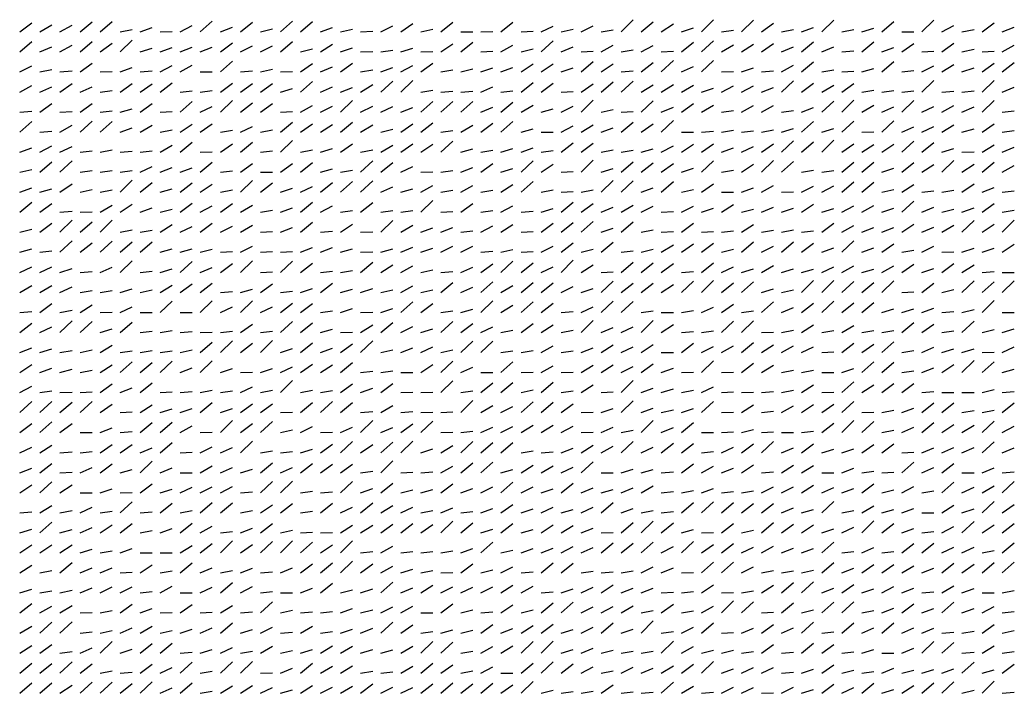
# Model space of a CAD drawing. Header units: metres. Extents: x -2 to 998, y 0 to 1382.
# Drawn here: x 495 to 743, y 170 to 338 of the extents above; entities that cross this region are included whole.
import ezdxf

# ---------------------------------------------------------------- set-up
doc = ezdxf.new("R2010")
doc.units = ezdxf.units.M

msp = doc.modelspace()

# ---------------------------------------------------------------- linework, layer by layer
for p, q in [((495, 335), (498, 337.3)), ((510, 335), (513, 337.5)), ((515, 335), (518, 337.6)), ((540, 335), (543, 337.7)), ((550, 335), (553, 337.4)), ((560, 335), (563, 337.7)), ((565, 335), (568, 337.6)), ((600, 335), (603, 337.4)), ((615, 335), (618, 337.4)), ((645, 335), (648, 338)), ((650, 335), (653, 337.5)), ((665, 335), (668, 338)), ((675, 335), (678, 337.9)), ((695, 335), (698, 337.9)), ((710, 335), (713, 337.6)), ((720, 335), (723, 337.9)), ((735, 335), (738, 337.3)), ((500, 335), (503, 336.8)), ((505, 335), (508, 336.7)), ((520, 335), (523, 335.6)), ((525, 335), (528, 336.1)), ((530, 335), (533, 335.1)), ((535, 335), (538, 336.6)), ((545, 335), (548, 336.2)), ((555, 335), (558, 335.8)), ((570, 335), (573, 336.1)), ((575, 335), (578, 335.7)), ((580, 335), (583, 335.2)), ((585, 335), (588, 336.5)), ((590, 335), (593, 337.1)), ((595, 335), (598, 335.7)), ((605, 335), (608, 335)), ((610, 335), (613, 335.1)), ((620, 335), (623, 335.2)), ((625, 335), (628, 336.4)), ((630, 335), (633, 335.7)), ((635, 335), (638, 336.5)), ((640, 335), (643, 335.5)), ((655, 335), (658, 337)), ((660, 335), (663, 336)), ((670, 335), (673, 335.4)), ((680, 335), (683, 337.2)), ((685, 335), (688, 335.6)), ((690, 335), (693, 336.1)), ((700, 335), (703, 335.6)), ((705, 335), (708, 335.9)), ((715, 335), (718, 335)), ((725, 335), (728, 336.6)), ((730, 335), (733, 335.6)), ((740, 335), (743, 336.2)), ((495, 330), (498, 332.6)), ((510, 330), (513, 332.6)), ((520, 330), (523, 332.9)), ((560, 330), (563, 332.6)), ((605, 330), (608, 332.4)), ((625, 330), (628, 332.8)), ((660, 330), (663, 332.4)), ((665, 330), (668, 332.8)), ((690, 330), (693, 332.5)), ((705, 330), (708, 332.5)), ((500, 330), (503, 331.3)), ((505, 330), (508, 331.7)), ((515, 330), (518, 332.2)), ((525, 330), (528, 330.9)), ((530, 330), (533, 331.1)), ((535, 330), (538, 331.2)), ((540, 330), (543, 331.2)), ((545, 330), (548, 332.3)), ((550, 330), (553, 331.5)), ((555, 330), (558, 331.5)), ((565, 330), (568, 330.8)), ((570, 330), (573, 331.9)), ((575, 330), (578, 331)), ((580, 330), (583, 330.1)), ((585, 330), (588, 330.4)), ((590, 330), (593, 330.9)), ((595, 330), (598, 330.1)), ((600, 330), (603, 332)), ((610, 330), (613, 330.2)), ((615, 330), (618, 331.7)), ((620, 330), (623, 330.8)), ((630, 330), (633, 331.3)), ((635, 330), (638, 330.2)), ((640, 330), (643, 331.7)), ((645, 330), (648, 330.5)), ((650, 330), (653, 331.6)), ((655, 330), (658, 330.2)), ((670, 330), (673, 331.8)), ((675, 330), (678, 331.9)), ((680, 330), (683, 332.1)), ((685, 330), (688, 331.3)), ((695, 330), (698, 331.3)), ((700, 330), (703, 330.3)), ((710, 330), (713, 331.1)), ((715, 330), (718, 332.1)), ((720, 330), (723, 330.2)), ((725, 330), (728, 332.2)), ((730, 330), (733, 330.7)), ((735, 330), (738, 330.2)), ((740, 330), (743, 331.7)), ((545, 325), (548, 327.7)), ((635, 325), (638, 327.6)), ((650, 325), (653, 327.4)), ((655, 325), (658, 327.9)), ((665, 325), (668, 327.9)), ((690, 325), (693, 327.5)), ((710, 325), (713, 327.6)), ((740, 325), (743, 327.4)), ((495, 325), (498, 326.5)), ((500, 325), (503, 325.6)), ((505, 325), (508, 325.3)), ((510, 325), (513, 327.2)), ((515, 325), (518, 325.1)), ((520, 325), (523, 326.1)), ((525, 325), (528, 325.3)), ((530, 325), (533, 326.6)), ((535, 325), (538, 326.7)), ((540, 325), (543, 325)), ((550, 325), (553, 325.3)), ((555, 325), (558, 325.7)), ((560, 325), (563, 325.1)), ((565, 325), (568, 327.1)), ((570, 325), (573, 326.3)), ((575, 325), (578, 327.2)), ((580, 325), (583, 325.5)), ((585, 325), (588, 326.1)), ((590, 325), (593, 326.6)), ((595, 325), (598, 327.2)), ((600, 325), (603, 325.5)), ((605, 325), (608, 325.8)), ((610, 325), (613, 326)), ((615, 325), (618, 326.1)), ((620, 325), (623, 327)), ((625, 325), (628, 327)), ((630, 325), (633, 326)), ((640, 325), (643, 327)), ((645, 325), (648, 325.3)), ((660, 325), (663, 326.4)), ((670, 325), (673, 325.1)), ((675, 325), (678, 326)), ((680, 325), (683, 325.3)), ((685, 325), (688, 326.7)), ((695, 325), (698, 325.5)), ((700, 325), (703, 325.2)), ((705, 325), (708, 325.9)), ((715, 325), (718, 325.4)), ((720, 325), (723, 326.5)), ((725, 325), (728, 326.9)), ((730, 325), (733, 326)), ((735, 325), (738, 327.2)), ((565, 320), (568, 322.6)), ((585, 320), (588, 322.7)), ((590, 320), (593, 322.9)), ((620, 320), (623, 322.4)), ((640, 320), (643, 322.5)), ((645, 320), (648, 322.7)), ((685, 320), (688, 322.8)), ((720, 320), (723, 322.9)), ((735, 320), (738, 322.9)), ((495, 320), (498, 321.6)), ((500, 320), (503, 321.3)), ((505, 320), (508, 322.1)), ((510, 320), (513, 321.3)), ((515, 320), (518, 320.4)), ((520, 320), (523, 322.1)), ((525, 320), (528, 322)), ((530, 320), (533, 322.3)), ((535, 320), (538, 320.3)), ((540, 320), (543, 320.4)), ((545, 320), (548, 322.2)), ((550, 320), (553, 322.1)), ((555, 320), (558, 322.1)), ((560, 320), (563, 320.9)), ((570, 320), (573, 321.3)), ((575, 320), (578, 321.1)), ((580, 320), (583, 321.9)), ((595, 320), (598, 320.5)), ((600, 320), (603, 320.2)), ((605, 320), (608, 320.2)), ((610, 320), (613, 321.3)), ((615, 320), (618, 320.3)), ((625, 320), (628, 322.2)), ((630, 320), (633, 320.1)), ((635, 320), (638, 322)), ((650, 320), (653, 321.8)), ((655, 320), (658, 321.9)), ((660, 320), (663, 321.7)), ((665, 320), (668, 321)), ((670, 320), (673, 321.5)), ((675, 320), (678, 321.5)), ((680, 320), (683, 321.1)), ((690, 320), (693, 322.2)), ((695, 320), (698, 321.7)), ((700, 320), (703, 322.1)), ((705, 320), (708, 320.5)), ((710, 320), (713, 320.4)), ((715, 320), (718, 320.3)), ((725, 320), (728, 320.2)), ((730, 320), (733, 320.3)), ((740, 320), (743, 321.2)), ((535, 315), (538, 317.6)), ((545, 315), (548, 317.9)), ((575, 315), (578, 317.9)), ((595, 315), (598, 317.6)), ((600, 315), (603, 317.6)), ((605, 315), (608, 317.6)), ((615, 315), (618, 317.5)), ((635, 315), (638, 318)), ((650, 315), (653, 317.8)), ((695, 315), (698, 317.7)), ((700, 315), (703, 318)), ((715, 315), (718, 317.9)), ((735, 315), (738, 317.9)), ((495, 315), (498, 315.2)), ((500, 315), (503, 317.1)), ((505, 315), (508, 315.1)), ((510, 315), (513, 317.1)), ((515, 315), (518, 315.3)), ((520, 315), (523, 315.8)), ((525, 315), (528, 317.1)), ((530, 315), (533, 315.1)), ((540, 315), (543, 316.4)), ((550, 315), (553, 317.3)), ((555, 315), (558, 317.1)), ((560, 315), (563, 315.1)), ((565, 315), (568, 316.6)), ((570, 315), (573, 316.5)), ((580, 315), (583, 316.5)), ((585, 315), (588, 316.4)), ((590, 315), (593, 316.1)), ((610, 315), (613, 316.2)), ((620, 315), (623, 316.7)), ((625, 315), (628, 315.8)), ((630, 315), (633, 316.5)), ((640, 315), (643, 315.6)), ((645, 315), (648, 315.1)), ((655, 315), (658, 316.2)), ((660, 315), (663, 317.1)), ((665, 315), (668, 316.7)), ((670, 315), (673, 315.4)), ((675, 315), (678, 316.6)), ((680, 315), (683, 316.6)), ((685, 315), (688, 315.4)), ((690, 315), (693, 316.1)), ((705, 315), (708, 316.7)), ((710, 315), (713, 316.3)), ((720, 315), (723, 316.4)), ((725, 315), (728, 316.6)), ((730, 315), (733, 316.3)), ((740, 315), (743, 315.3)), ((495, 310), (498, 312.6)), ((510, 310), (513, 312.7)), ((515, 310), (518, 312.6)), ((560, 310), (563, 312.5)), ((575, 310), (578, 312.5)), ((615, 310), (618, 312.6)), ((645, 310), (648, 312.5)), ((655, 310), (658, 312.9)), ((690, 310), (693, 312.6)), ((700, 310), (703, 312.7)), ((710, 310), (713, 312.8)), ((500, 310), (503, 310.2)), ((505, 310), (508, 311.7)), ((520, 310), (523, 311.1)), ((525, 310), (528, 311.7)), ((530, 310), (533, 310.6)), ((535, 310), (538, 312)), ((540, 310), (543, 312.1)), ((545, 310), (548, 310.5)), ((550, 310), (553, 311.4)), ((555, 310), (558, 310.6)), ((565, 310), (568, 312.1)), ((570, 310), (573, 311.9)), ((580, 310), (583, 311.8)), ((585, 310), (588, 310.7)), ((590, 310), (593, 312.1)), ((595, 310), (598, 312.3)), ((600, 310), (603, 310.4)), ((605, 310), (608, 311.7)), ((610, 310), (613, 312.2)), ((620, 310), (623, 310.8)), ((625, 310), (628, 310)), ((630, 310), (633, 311.6)), ((635, 310), (638, 311.8)), ((640, 310), (643, 311.1)), ((650, 310), (653, 312.1)), ((660, 310), (663, 310)), ((665, 310), (668, 310.2)), ((670, 310), (673, 310.5)), ((675, 310), (678, 310.3)), ((680, 310), (683, 310.6)), ((685, 310), (688, 310.9)), ((695, 310), (698, 310.9)), ((705, 310), (708, 310.1)), ((715, 310), (718, 311.3)), ((720, 310), (723, 311.4)), ((725, 310), (728, 311.8)), ((730, 310), (733, 310.8)), ((735, 310), (738, 312.1)), ((740, 310), (743, 310.4)), ((560, 305), (563, 307.9)), ((600, 305), (603, 307.7)), ((685, 305), (688, 307.8)), ((690, 305), (693, 307.6)), ((695, 305), (698, 308)), ((715, 305), (718, 307.7)), ((495, 305), (498, 306.1)), ((500, 305), (503, 306.6)), ((505, 305), (508, 306.4)), ((510, 305), (513, 305.3)), ((515, 305), (518, 305.6)), ((520, 305), (523, 305.2)), ((525, 305), (528, 305.3)), ((530, 305), (533, 306.7)), ((535, 305), (538, 307.5)), ((540, 305), (543, 305.1)), ((545, 305), (548, 307.1)), ((550, 305), (553, 307.5)), ((555, 305), (558, 305.3)), ((565, 305), (568, 305.6)), ((570, 305), (573, 305.9)), ((575, 305), (578, 307.1)), ((580, 305), (583, 305.6)), ((585, 305), (588, 306.7)), ((590, 305), (593, 307.1)), ((595, 305), (598, 307)), ((605, 305), (608, 305.8)), ((610, 305), (613, 305.5)), ((615, 305), (618, 305.9)), ((620, 305), (623, 306.1)), ((625, 305), (628, 305.4)), ((630, 305), (633, 307.3)), ((635, 305), (638, 307.2)), ((640, 305), (643, 305.6)), ((645, 305), (648, 305.5)), ((650, 305), (653, 305.8)), ((655, 305), (658, 306.6)), ((660, 305), (663, 307)), ((665, 305), (668, 307.1)), ((670, 305), (673, 306.1)), ((675, 305), (678, 306.4)), ((680, 305), (683, 307.1)), ((700, 305), (703, 307.1)), ((705, 305), (708, 306.9)), ((710, 305), (713, 307)), ((720, 305), (723, 307.4)), ((725, 305), (728, 305.9)), ((730, 305), (733, 305.1)), ((735, 305), (738, 306.8)), ((740, 305), (743, 306.2)), ((500, 300), (503, 302.6)), ((505, 300), (508, 302.8)), ((580, 300), (583, 302.8)), ((620, 300), (623, 302.8)), ((635, 300), (638, 303)), ((645, 300), (648, 302.6)), ((665, 300), (668, 302.8)), ((680, 300), (683, 302.9)), ((685, 300), (688, 302.7)), ((725, 300), (728, 302.9)), ((495, 300), (498, 300.7)), ((510, 300), (513, 300.4)), ((515, 300), (518, 300.4)), ((520, 300), (523, 300.4)), ((525, 300), (528, 301.4)), ((530, 300), (533, 301.2)), ((535, 300), (538, 301.1)), ((540, 300), (543, 302.5)), ((545, 300), (548, 300.3)), ((550, 300), (553, 302.2)), ((560, 300), (563, 302.2)), ((565, 300), (568, 302.4)), ((570, 300), (573, 300.8)), ((575, 300), (578, 300.5)), ((585, 300), (588, 302.4)), ((590, 300), (593, 301.4)), ((595, 300), (598, 300.1)), ((600, 300), (603, 300.4)), ((605, 300), (608, 301.2)), ((610, 300), (613, 302.2)), ((615, 300), (618, 300.9)), ((625, 300), (628, 302)), ((630, 300), (633, 300.2)), ((640, 300), (643, 300.9)), ((650, 300), (653, 302.3)), ((655, 300), (658, 302.2)), ((660, 300), (663, 301)), ((670, 300), (673, 300.5)), ((675, 300), (678, 302)), ((690, 300), (693, 300.5)), ((695, 300), (698, 300.4)), ((700, 300), (703, 302.5)), ((705, 300), (708, 302.5)), ((710, 300), (713, 301)), ((715, 300), (718, 302.4)), ((720, 300), (723, 301.9)), ((730, 300), (733, 302)), ((735, 300), (738, 302.5)), ((740, 300), (743, 301.7)), ((520, 295), (523, 298)), ((550, 295), (553, 297.9)), ((555, 300), (558, 300)), ((575, 295), (578, 297.7)), ((580, 295), (583, 297.8)), ((620, 295), (623, 297.7)), ((640, 295), (643, 297.9)), ((645, 295), (648, 297.8)), ((655, 295), (658, 297.7)), ((700, 295), (703, 297.6)), ((495, 295), (498, 296.1)), ((500, 295), (503, 295.8)), ((505, 295), (508, 297.1)), ((510, 295), (513, 295.7)), ((515, 295), (518, 295.6)), ((525, 295), (528, 297.4)), ((530, 295), (533, 295.8)), ((535, 295), (538, 297.3)), ((540, 295), (543, 297)), ((545, 295), (548, 295.6)), ((555, 295), (558, 297.3)), ((560, 295), (563, 296)), ((565, 295), (568, 296.4)), ((570, 295), (573, 297.4)), ((585, 295), (588, 296.3)), ((590, 295), (593, 295.8)), ((595, 295), (598, 296.7)), ((600, 295), (603, 295.5)), ((605, 295), (608, 296.7)), ((610, 295), (613, 295.5)), ((615, 295), (618, 296.9)), ((625, 295), (628, 295.6)), ((630, 295), (633, 295.2)), ((635, 295), (638, 295.6)), ((650, 295), (653, 296.1)), ((660, 295), (663, 295.7)), ((665, 295), (668, 297.1)), ((675, 295), (678, 296.1)), ((680, 295), (683, 296.7)), ((690, 295), (693, 296.5)), ((695, 295), (698, 296.6)), ((705, 295), (708, 297.5)), ((710, 295), (713, 295.7)), ((715, 295), (718, 296.9)), ((720, 295), (723, 295.3)), ((725, 295), (728, 295.5)), ((730, 295), (733, 297.1)), ((735, 295), (738, 296.2)), ((740, 295), (743, 295.3)), ((595, 290), (598, 292.9)), ((670, 295), (673, 295)), ((685, 295), (688, 295.1)), ((715, 290), (718, 292.8)), ((495, 290), (498, 292.5)), ((500, 290), (503, 292.2)), ((505, 290), (508, 290.3)), ((515, 290), (518, 291.8)), ((520, 290), (523, 292)), ((525, 290), (528, 291.1)), ((530, 290), (533, 290.8)), ((535, 290), (538, 292.3)), ((540, 290), (543, 291.6)), ((545, 290), (548, 292.2)), ((550, 290), (553, 291.8)), ((555, 290), (558, 290.5)), ((560, 290), (563, 291.1)), ((565, 290), (568, 292.5)), ((570, 290), (573, 291.6)), ((575, 290), (578, 290.4)), ((580, 290), (583, 292.4)), ((585, 290), (588, 290.4)), ((590, 290), (593, 290.4)), ((600, 290), (603, 290.2)), ((605, 290), (608, 292.2)), ((610, 290), (613, 290.4)), ((615, 290), (618, 291.6)), ((620, 290), (623, 290.3)), ((625, 290), (628, 290.9)), ((630, 290), (633, 292.5)), ((635, 290), (638, 292.2)), ((640, 290), (643, 291.3)), ((645, 290), (648, 291.8)), ((650, 290), (653, 291.5)), ((655, 290), (658, 290.2)), ((660, 290), (663, 291.5)), ((665, 290), (668, 291)), ((670, 290), (673, 291.9)), ((675, 290), (678, 290.8)), ((680, 290), (683, 291.3)), ((685, 290), (688, 291)), ((690, 290), (693, 292)), ((695, 290), (698, 290.9)), ((700, 290), (703, 291.6)), ((705, 290), (708, 291.7)), ((710, 290), (713, 291)), ((720, 290), (723, 291.3)), ((725, 290), (728, 290.8)), ((730, 290), (733, 291.1)), ((735, 290), (738, 292.2)), ((740, 290), (743, 290.5)), ((505, 285), (508, 288)), ((510, 290), (513, 290.1)), ((515, 285), (518, 288)), ((585, 285), (588, 287.9)), ((635, 285), (638, 287.7)), ((730, 285), (733, 287.9)), ((740, 285), (743, 288)), ((495, 285), (498, 285.8)), ((500, 285), (503, 287.3)), ((510, 285), (513, 287.6)), ((520, 285), (523, 285.6)), ((525, 285), (528, 285.5)), ((530, 285), (533, 286.9)), ((535, 285), (538, 286.4)), ((540, 285), (543, 287.3)), ((545, 285), (548, 286.5)), ((550, 285), (553, 286.8)), ((555, 285), (558, 285.2)), ((560, 285), (563, 286.2)), ((565, 285), (568, 287.5)), ((570, 285), (573, 285.3)), ((575, 285), (578, 287)), ((590, 285), (593, 286.8)), ((595, 285), (598, 286.1)), ((600, 285), (603, 286.2)), ((605, 285), (608, 285.4)), ((610, 285), (613, 286.6)), ((615, 285), (618, 286.9)), ((620, 285), (623, 285.2)), ((625, 285), (628, 287.3)), ((630, 285), (633, 287.4)), ((640, 285), (643, 286)), ((645, 285), (648, 287.6)), ((650, 285), (653, 285.6)), ((655, 285), (658, 285.2)), ((660, 285), (663, 287.3)), ((665, 285), (668, 285.2)), ((670, 285), (673, 285.4)), ((675, 285), (678, 286.9)), ((680, 285), (683, 285.5)), ((685, 285), (688, 285.6)), ((690, 285), (693, 285.4)), ((695, 285), (698, 287.3)), ((700, 285), (703, 286.7)), ((705, 285), (708, 286.2)), ((710, 285), (713, 286.2)), ((715, 285), (718, 287)), ((720, 285), (723, 286.3)), ((725, 285), (728, 286.8)), ((735, 285), (738, 287)), ((505, 280), (508, 282.9)), ((515, 280), (518, 282.8)), ((580, 285), (583, 285.1)), ((700, 280), (703, 282.9)), ((495, 280), (498, 280.9)), ((500, 280), (503, 280.4)), ((510, 280), (513, 282.4)), ((520, 280), (523, 282.6)), ((525, 280), (528, 282.6)), ((530, 280), (533, 280.9)), ((535, 280), (538, 280.9)), ((540, 280), (543, 280.8)), ((550, 280), (553, 281.5)), ((565, 280), (568, 281.2)), ((570, 280), (573, 281.2)), ((575, 280), (578, 280.9)), ((585, 280), (588, 280.9)), ((590, 280), (593, 281.3)), ((595, 280), (598, 281)), ((600, 280), (603, 281.5)), ((605, 280), (608, 281.5)), ((610, 280), (613, 280.3)), ((615, 280), (618, 280.7)), ((625, 280), (628, 281.5)), ((630, 280), (633, 282.4)), ((635, 280), (638, 280.8)), ((640, 280), (643, 282.5)), ((645, 280), (648, 280.4)), ((650, 280), (653, 280.8)), ((655, 280), (658, 281.9)), ((660, 280), (663, 282.1)), ((665, 280), (668, 282.3)), ((670, 280), (673, 280.8)), ((675, 280), (678, 282.6)), ((680, 280), (683, 281.5)), ((685, 280), (688, 282.6)), ((690, 280), (693, 282.3)), ((695, 280), (698, 281.1)), ((705, 280), (708, 281.1)), ((710, 280), (713, 282.1)), ((715, 280), (718, 280.5)), ((720, 280), (723, 281.5)), ((730, 280), (733, 281)), ((735, 280), (738, 281)), ((740, 280), (743, 282)), ((520, 275), (523, 277.9)), ((545, 280), (548, 280.2)), ((550, 275), (553, 277.9)), ((555, 280), (558, 280.2)), ((560, 280), (563, 280.2)), ((560, 275), (563, 277.8)), ((580, 280), (583, 280.1)), ((615, 275), (618, 277.8)), ((620, 280), (623, 280.2)), ((630, 275), (633, 278)), ((725, 280), (728, 280.1)), ((495, 275), (498, 276.4)), ((500, 275), (503, 276.4)), ((505, 275), (508, 276)), ((515, 275), (518, 276.3)), ((525, 275), (528, 275.3)), ((530, 275), (533, 275.9)), ((535, 275), (538, 277.7)), ((540, 275), (543, 276.2)), ((545, 275), (548, 277.2)), ((565, 275), (568, 277.3)), ((570, 275), (573, 275.3)), ((575, 275), (578, 275.5)), ((580, 275), (583, 277.5)), ((585, 275), (588, 276.9)), ((590, 275), (593, 276.6)), ((595, 275), (598, 275.6)), ((605, 275), (608, 276.3)), ((610, 275), (613, 277.1)), ((620, 275), (623, 277.4)), ((625, 275), (628, 276.4)), ((635, 275), (638, 276.9)), ((645, 275), (648, 277.5)), ((650, 275), (653, 277.4)), ((655, 275), (658, 277.2)), ((665, 275), (668, 277.4)), ((670, 275), (673, 276.4)), ((675, 275), (678, 275.9)), ((680, 275), (683, 276.7)), ((685, 275), (688, 275.9)), ((690, 275), (693, 275.8)), ((695, 275), (698, 276.4)), ((700, 275), (703, 276.6)), ((705, 275), (708, 275.8)), ((710, 275), (713, 276.6)), ((715, 275), (718, 277)), ((720, 275), (723, 276)), ((725, 275), (728, 277.2)), ((730, 275), (733, 276.9)), ((510, 275), (513, 275.2)), ((555, 275), (558, 275.1)), ((600, 275), (603, 275.2)), ((640, 275), (643, 275.1)), ((640, 270), (643, 272.8)), ((660, 275), (663, 275.2)), ((660, 270), (663, 272.8)), ((665, 270), (668, 273)), ((690, 270), (693, 273)), ((695, 270), (698, 273)), ((710, 270), (713, 272.9)), ((730, 270), (733, 272.9)), ((735, 275), (738, 275.2)), ((740, 275), (743, 275)), ((740, 270), (743, 272.9)), ((495, 270), (498, 271.7)), ((500, 270), (503, 271.7)), ((505, 270), (508, 271.4)), ((510, 270), (513, 270.5)), ((515, 270), (518, 270.5)), ((520, 270), (523, 270.9)), ((525, 270), (528, 270.6)), ((530, 270), (533, 271.8)), ((535, 270), (538, 272.1)), ((540, 270), (543, 272.3)), ((550, 270), (553, 270.8)), ((555, 270), (558, 272.1)), ((565, 270), (568, 271)), ((570, 270), (573, 272.3)), ((575, 270), (578, 270.8)), ((580, 270), (583, 271)), ((585, 270), (588, 270.6)), ((590, 270), (593, 271.6)), ((595, 270), (598, 270.6)), ((600, 270), (603, 272.5)), ((605, 270), (608, 271.3)), ((610, 270), (613, 272.6)), ((615, 270), (618, 271.7)), ((620, 270), (623, 272.5)), ((625, 270), (628, 272.4)), ((630, 270), (633, 271.5)), ((635, 270), (638, 271)), ((645, 270), (648, 272.3)), ((650, 270), (653, 272.3)), ((655, 270), (658, 272)), ((670, 270), (673, 272.4)), ((675, 270), (678, 272.6)), ((680, 270), (683, 270.9)), ((685, 270), (688, 270.6)), ((700, 270), (703, 272.7)), ((705, 270), (708, 272.5)), ((720, 270), (723, 272.3)), ((725, 270), (728, 270.7)), ((735, 270), (738, 272.6)), ((540, 265), (543, 267.9)), ((545, 270), (548, 270.2)), ((550, 265), (553, 267.9)), ((560, 270), (563, 270.3)), ((610, 265), (613, 267.9)), ((715, 270), (718, 270.1)), ((735, 265), (738, 268)), ((500, 265), (503, 267.2)), ((505, 265), (508, 265.6)), ((510, 265), (513, 266.9)), ((520, 265), (523, 266.4)), ((530, 265), (533, 267.8)), ((545, 265), (548, 266.4)), ((555, 265), (558, 266.4)), ((560, 265), (563, 267.3)), ((565, 265), (568, 267.2)), ((570, 265), (573, 265.4)), ((575, 265), (578, 266)), ((585, 265), (588, 266)), ((590, 265), (593, 267.6)), ((595, 265), (598, 267.2)), ((600, 265), (603, 265.4)), ((605, 265), (608, 265.8)), ((615, 265), (618, 266.8)), ((620, 265), (623, 267.6)), ((625, 265), (628, 267.3)), ((635, 265), (638, 266.4)), ((640, 265), (643, 267.8)), ((645, 265), (648, 267.7)), ((650, 265), (653, 265.4)), ((660, 265), (663, 265.5)), ((665, 265), (668, 266.3)), ((670, 265), (673, 267.1)), ((675, 265), (678, 265.4)), ((680, 265), (683, 267.6)), ((685, 265), (688, 266.2)), ((690, 265), (693, 267.3)), ((695, 265), (698, 267.8)), ((700, 265), (703, 267.4)), ((705, 265), (708, 267.5)), ((710, 265), (713, 265.9)), ((715, 265), (718, 265.9)), ((720, 265), (723, 266.1)), ((730, 265), (733, 265.7)), ((495, 265), (498, 265.2)), ((505, 260), (508, 262.9)), ((515, 265), (518, 265.1)), ((525, 265), (528, 265)), ((535, 265), (538, 265)), ((580, 265), (583, 265.1)), ((630, 265), (633, 265.2)), ((635, 260), (638, 263)), ((650, 260), (653, 263)), ((655, 265), (658, 265)), ((675, 260), (678, 262.9)), ((725, 265), (728, 265.2)), ((740, 265), (743, 265)), ((495, 260), (498, 262.3)), ((500, 260), (503, 261.4)), ((510, 260), (513, 262.7)), ((515, 260), (518, 260.9)), ((520, 260), (523, 262.6)), ((530, 260), (533, 260.5)), ((550, 260), (553, 262.1)), ((560, 260), (563, 262.7)), ((565, 260), (568, 262.4)), ((570, 260), (573, 260.8)), ((580, 260), (583, 261.9)), ((585, 260), (588, 262.5)), ((590, 260), (593, 261.5)), ((595, 260), (598, 260.9)), ((600, 260), (603, 262.7)), ((605, 260), (608, 262.2)), ((610, 260), (613, 261.4)), ((615, 260), (618, 260.6)), ((620, 260), (623, 262.2)), ((625, 260), (628, 261.9)), ((630, 260), (633, 260.6)), ((640, 260), (643, 261.2)), ((645, 260), (648, 261.4)), ((655, 260), (658, 262)), ((670, 260), (673, 262.8)), ((685, 260), (688, 260.6)), ((690, 260), (693, 261.9)), ((695, 260), (698, 260.5)), ((700, 260), (703, 261.7)), ((705, 260), (708, 260.5)), ((710, 260), (713, 260.5)), ((715, 260), (718, 262.5)), ((720, 260), (723, 262.1)), ((730, 260), (733, 262.8)), ((735, 260), (738, 260.7)), ((740, 260), (743, 260.9)), ((525, 260), (528, 260.3)), ((535, 260), (538, 260.2)), ((540, 260), (543, 260.1)), ((545, 260), (548, 260.3)), ((555, 260), (558, 260.3)), ((555, 255), (558, 258)), ((575, 260), (578, 260.1)), ((660, 260), (663, 260.2)), ((665, 260), (668, 260.4)), ((680, 260), (683, 260.1)), ((725, 260), (728, 260.4)), ((495, 255), (498, 256.2)), ((500, 255), (503, 255.9)), ((505, 255), (508, 255.5)), ((510, 255), (513, 255.7)), ((515, 255), (518, 256.8)), ((525, 255), (528, 255.5)), ((535, 255), (538, 255.7)), ((540, 255), (543, 257.6)), ((545, 255), (548, 257.9)), ((550, 255), (553, 257.3)), ((560, 255), (563, 256)), ((565, 255), (568, 257.4)), ((570, 255), (573, 256.1)), ((575, 255), (578, 257.2)), ((580, 255), (583, 257.9)), ((585, 255), (588, 255.7)), ((590, 255), (593, 256.2)), ((595, 255), (598, 256.4)), ((600, 255), (603, 255.7)), ((605, 255), (608, 257.8)), ((610, 255), (613, 257.8)), ((620, 255), (623, 255.5)), ((625, 255), (628, 256.7)), ((635, 255), (638, 256.2)), ((640, 255), (643, 256.9)), ((645, 255), (648, 256.4)), ((650, 255), (653, 257)), ((660, 255), (663, 257.3)), ((665, 255), (668, 256.5)), ((670, 255), (673, 256.7)), ((675, 255), (678, 257.5)), ((680, 255), (683, 256.9)), ((685, 255), (688, 256.7)), ((690, 255), (693, 256.4)), ((700, 255), (703, 257.3)), ((705, 255), (708, 257.1)), ((710, 255), (713, 257.7)), ((715, 255), (718, 255.5)), ((720, 255), (723, 256.3)), ((725, 255), (728, 255.9)), ((730, 255), (733, 255.9)), ((740, 255), (743, 256.4)), ((520, 255), (523, 255.4)), ((530, 255), (533, 255.4)), ((615, 255), (618, 255.4)), ((630, 255), (633, 255.4)), ((655, 255), (658, 255)), ((695, 255), (698, 255.2)), ((730, 250), (733, 253)), ((735, 255), (738, 255.1)), ((495, 250), (498, 252)), ((500, 250), (503, 251.1)), ((505, 250), (508, 250.8)), ((510, 250), (513, 250.6)), ((515, 250), (518, 251.9)), ((520, 250), (523, 252.7)), ((525, 250), (528, 252.5)), ((530, 250), (533, 252.8)), ((535, 250), (538, 251.2)), ((540, 250), (543, 252.9)), ((545, 250), (548, 251)), ((555, 250), (558, 251)), ((560, 250), (563, 251.4)), ((565, 250), (568, 252.1)), ((570, 250), (573, 251.9)), ((575, 250), (578, 252.5)), ((595, 250), (598, 252)), ((600, 250), (603, 252.8)), ((605, 250), (608, 251.3)), ((615, 250), (618, 252.7)), ((625, 250), (628, 251.7)), ((635, 250), (638, 251.8)), ((640, 250), (643, 251.9)), ((645, 250), (648, 251.5)), ((650, 250), (653, 252.2)), ((655, 250), (658, 251.1)), ((665, 250), (668, 252.9)), ((675, 250), (678, 252.3)), ((680, 250), (683, 251.8)), ((685, 250), (688, 250.6)), ((690, 250), (693, 250.6)), ((700, 250), (703, 251)), ((705, 250), (708, 252.7)), ((710, 250), (713, 252.6)), ((720, 250), (723, 251.2)), ((725, 250), (728, 252)), ((735, 250), (738, 252.7)), ((740, 250), (743, 250.8)), ((550, 250), (553, 250.1)), ((560, 245), (563, 248)), ((580, 250), (583, 250.3)), ((585, 250), (588, 250.4)), ((590, 250), (593, 250)), ((610, 250), (613, 250)), ((620, 250), (623, 250.1)), ((630, 250), (633, 250.1)), ((645, 245), (648, 248)), ((660, 250), (663, 250.1)), ((670, 250), (673, 250.1)), ((695, 250), (698, 250)), ((715, 250), (718, 250.4)), ((495, 245), (498, 246.6)), ((515, 245), (518, 247.2)), ((520, 245), (523, 246.2)), ((525, 245), (528, 247.4)), ((540, 245), (543, 245.6)), ((550, 245), (553, 246.4)), ((555, 245), (558, 245.6)), ((565, 245), (568, 245.6)), ((575, 245), (578, 247.2)), ((580, 245), (583, 246.1)), ((585, 245), (588, 247.3)), ((600, 245), (603, 247.9)), ((610, 245), (613, 247.4)), ((615, 245), (618, 247.5)), ((620, 245), (623, 245.7)), ((625, 245), (628, 247.6)), ((635, 245), (638, 246.9)), ((650, 245), (653, 246.1)), ((655, 245), (658, 245.9)), ((660, 245), (663, 245.6)), ((665, 245), (668, 246.4)), ((685, 245), (688, 245.6)), ((690, 245), (693, 246.9)), ((700, 245), (703, 247.7)), ((705, 245), (708, 246.9)), ((710, 245), (713, 247.3)), ((715, 245), (718, 247.3)), ((735, 245), (738, 245.8)), ((500, 245), (503, 245.4)), ((505, 245), (508, 245.1)), ((510, 245), (513, 245.2)), ((530, 245), (533, 245.2)), ((535, 245), (538, 245.3)), ((545, 245), (548, 245.4)), ((570, 245), (573, 245.5)), ((590, 245), (593, 245.1)), ((595, 245), (598, 245.1)), ((605, 245), (608, 245.4)), ((630, 245), (633, 245.4)), ((640, 245), (643, 245.2)), ((670, 245), (673, 245.2)), ((675, 245), (678, 245.1)), ((680, 245), (683, 245.3)), ((695, 245), (698, 245.1)), ((720, 245), (723, 245.3)), ((725, 245), (728, 245)), ((730, 245), (733, 245)), ((740, 245), (743, 245.3)), ((495, 240), (498, 242.8)), ((500, 240), (503, 242.8)), ((505, 240), (508, 242.6)), ((510, 240), (513, 242.8)), ((515, 240), (518, 242.1)), ((525, 240), (528, 241.9)), ((530, 240), (533, 240.9)), ((535, 240), (538, 241)), ((540, 240), (543, 242.5)), ((545, 240), (548, 241)), ((550, 240), (553, 242.2)), ((555, 240), (558, 242.2)), ((565, 240), (568, 242.5)), ((570, 240), (573, 242.8)), ((575, 240), (578, 242.5)), ((585, 240), (588, 241.8)), ((605, 240), (608, 243)), ((610, 240), (613, 241.8)), ((615, 240), (618, 241.5)), ((620, 240), (623, 242.7)), ((625, 240), (628, 242.6)), ((630, 240), (633, 242.2)), ((640, 240), (643, 241)), ((645, 240), (648, 242.9)), ((650, 240), (653, 241.1)), ((655, 240), (658, 240.7)), ((660, 240), (663, 241)), ((665, 240), (668, 242.8)), ((675, 240), (678, 241.9)), ((685, 240), (688, 241.7)), ((690, 240), (693, 242)), ((695, 240), (698, 242.1)), ((700, 240), (703, 242.8)), ((710, 240), (713, 240.6)), ((715, 240), (718, 241.1)), ((720, 240), (723, 242.4)), ((725, 240), (728, 242.4)), ((735, 240), (738, 240.6)), ((740, 240), (743, 242.4)), ((520, 240), (523, 240.2)), ((560, 240), (563, 240.1)), ((580, 240), (583, 240.3)), ((590, 240), (593, 240.3)), ((595, 240), (598, 240.1)), ((600, 240), (603, 240.2)), ((635, 240), (638, 240.1)), ((670, 240), (673, 240.1)), ((680, 240), (683, 240.4)), ((705, 240), (708, 240.1)), ((730, 240), (733, 240.5)), ((495, 235), (498, 237.3)), ((500, 235), (503, 237.7)), ((505, 235), (508, 237.3)), ((515, 235), (518, 236.2)), ((525, 235), (528, 237.5)), ((530, 235), (533, 237.6)), ((535, 235), (538, 236.7)), ((545, 235), (548, 238)), ((550, 235), (553, 237.3)), ((555, 235), (558, 237.8)), ((560, 235), (563, 235.7)), ((565, 235), (568, 236.5)), ((575, 235), (578, 236.4)), ((580, 235), (583, 238)), ((585, 235), (588, 236.3)), ((590, 235), (593, 237.2)), ((595, 235), (598, 237.9)), ((610, 235), (613, 236.4)), ((615, 235), (618, 236.5)), ((620, 235), (623, 236.9)), ((625, 235), (628, 236.9)), ((630, 235), (633, 236.6)), ((640, 235), (643, 236.4)), ((645, 235), (648, 235.6)), ((650, 235), (653, 238)), ((655, 235), (658, 236.3)), ((660, 235), (663, 237.5)), ((675, 235), (678, 235.8)), ((695, 235), (698, 237.4)), ((700, 235), (703, 238)), ((705, 235), (708, 237.8)), ((710, 235), (713, 235.6)), ((715, 235), (718, 236.4)), ((720, 235), (723, 237.5)), ((725, 235), (728, 237)), ((730, 235), (733, 236.9)), ((735, 235), (738, 237.9)), ((740, 235), (743, 236.6)), ((510, 235), (513, 235)), ((520, 235), (523, 235.3)), ((540, 235), (543, 235.1)), ((570, 235), (573, 235.1)), ((600, 235), (603, 235.1)), ((605, 235), (608, 235.4)), ((635, 235), (638, 235.1)), ((665, 235), (668, 235)), ((670, 235), (673, 235.2)), ((680, 235), (683, 235.2)), ((685, 235), (688, 235)), ((690, 235), (693, 235.4)), ((495, 230), (498, 231.4)), ((500, 230), (503, 231.9)), ((515, 230), (518, 232)), ((520, 230), (523, 232)), ((525, 230), (528, 231.2)), ((530, 230), (533, 232.5)), ((540, 230), (543, 231.5)), ((545, 230), (548, 231.3)), ((550, 230), (553, 232.9)), ((565, 230), (568, 230.9)), ((570, 230), (573, 232.1)), ((575, 230), (578, 232.8)), ((580, 230), (583, 232)), ((585, 230), (588, 232.6)), ((590, 230), (593, 232.9)), ((595, 230), (598, 231)), ((600, 230), (603, 231.8)), ((605, 230), (608, 232.8)), ((610, 230), (613, 232.5)), ((615, 230), (618, 232.5)), ((630, 230), (633, 231.1)), ((635, 230), (638, 231.9)), ((640, 230), (643, 231.6)), ((645, 230), (648, 232.8)), ((650, 230), (653, 231.4)), ((655, 230), (658, 232.4)), ((660, 230), (663, 232.3)), ((670, 230), (673, 231.4)), ((675, 230), (678, 232.2)), ((680, 230), (683, 232.8)), ((685, 230), (688, 231.2)), ((690, 230), (693, 232.2)), ((695, 230), (698, 230.9)), ((700, 230), (703, 231)), ((705, 230), (708, 232)), ((710, 230), (713, 232.2)), ((720, 230), (723, 231.2)), ((725, 230), (728, 231.3)), ((730, 230), (733, 231.3)), ((735, 230), (738, 232.7)), ((740, 230), (743, 231.2)), ((505, 230), (508, 230.2)), ((510, 230), (513, 230.3)), ((535, 230), (538, 230.1)), ((555, 230), (558, 230.5)), ((560, 230), (563, 230.3)), ((620, 230), (623, 230.5)), ((625, 230), (628, 230.2)), ((665, 230), (668, 230.3)), ((715, 230), (718, 230.1)), ((495, 225), (498, 226.1)), ((500, 225), (503, 227.3)), ((510, 225), (513, 226.3)), ((515, 225), (518, 227.2)), ((520, 225), (523, 225.8)), ((525, 225), (528, 227.9)), ((530, 225), (533, 226.2)), ((540, 225), (543, 226.7)), ((545, 225), (548, 226.3)), ((550, 225), (553, 225.9)), ((555, 225), (558, 227.5)), ((560, 225), (563, 226.3)), ((565, 225), (568, 227.3)), ((570, 225), (573, 227.1)), ((575, 225), (578, 227.1)), ((585, 225), (588, 228)), ((600, 225), (603, 226.6)), ((605, 225), (608, 227.5)), ((610, 225), (613, 227.6)), ((615, 225), (618, 225.8)), ((620, 225), (623, 226.9)), ((625, 225), (628, 226.7)), ((630, 225), (633, 226.4)), ((635, 225), (638, 227.7)), ((645, 225), (648, 225.9)), ((650, 225), (653, 225.8)), ((660, 225), (663, 227.2)), ((665, 225), (668, 226.6)), ((670, 225), (673, 226.1)), ((675, 225), (678, 227)), ((685, 225), (688, 226.9)), ((690, 225), (693, 226.8)), ((700, 225), (703, 226.1)), ((715, 225), (718, 227.6)), ((720, 225), (723, 226.3)), ((725, 225), (728, 227.3)), ((735, 225), (738, 226.2)), ((505, 225), (508, 225.1)), ((535, 225), (538, 225)), ((580, 225), (583, 225.4)), ((590, 225), (593, 225.1)), ((595, 225), (598, 225.2)), ((640, 225), (643, 225)), ((655, 225), (658, 225.2)), ((680, 225), (683, 225.2)), ((695, 225), (698, 225)), ((705, 225), (708, 225.4)), ((710, 225), (713, 225.1)), ((730, 225), (733, 225)), ((740, 225), (743, 225.2)), ((495, 220), (498, 222)), ((500, 220), (503, 222.7)), ((505, 220), (508, 222)), ((515, 220), (518, 221)), ((525, 220), (528, 222.2)), ((530, 220), (533, 220.9)), ((535, 220), (538, 221.4)), ((540, 220), (543, 221.5)), ((545, 220), (548, 221.6)), ((555, 220), (558, 222.8)), ((560, 220), (563, 222.9)), ((575, 220), (578, 222.8)), ((580, 220), (583, 221.1)), ((585, 220), (588, 222.4)), ((595, 220), (598, 220.8)), ((600, 220), (603, 222.2)), ((605, 220), (608, 221.1)), ((610, 220), (613, 221.5)), ((615, 220), (618, 222.6)), ((620, 220), (623, 221.5)), ((625, 220), (628, 221)), ((630, 220), (633, 222.4)), ((635, 220), (638, 221.2)), ((640, 220), (643, 220.8)), ((645, 220), (648, 221.2)), ((650, 220), (653, 221.7)), ((665, 220), (668, 221.1)), ((680, 220), (683, 221.5)), ((685, 220), (688, 221.5)), ((690, 220), (693, 221.9)), ((695, 220), (698, 221.3)), ((700, 220), (703, 221.1)), ((705, 220), (708, 222.2)), ((715, 220), (718, 221.6)), ((725, 220), (728, 222.6)), ((730, 220), (733, 221.4)), ((735, 220), (738, 221.7)), ((740, 220), (743, 222.8)), ((510, 220), (513, 220)), ((520, 220), (523, 220.1)), ((550, 220), (553, 220.2)), ((565, 220), (568, 220.4)), ((570, 220), (573, 220.2)), ((590, 220), (593, 220.7)), ((655, 220), (658, 220.3)), ((660, 220), (663, 220.6)), ((670, 220), (673, 220.3)), ((675, 220), (678, 220.5)), ((710, 220), (713, 220.7)), ((720, 220), (723, 220.5)), ((500, 215), (503, 216.8)), ((510, 215), (513, 216.4)), ((520, 215), (523, 217.7)), ((530, 215), (533, 217.4)), ((540, 215), (543, 217.6)), ((545, 215), (548, 217.5)), ((555, 215), (558, 217)), ((560, 215), (563, 217.3)), ((570, 215), (573, 217.4)), ((575, 215), (578, 216.4)), ((580, 215), (583, 217.5)), ((585, 215), (588, 216.8)), ((590, 215), (593, 216.4)), ((600, 215), (603, 216.2)), ((610, 215), (613, 216.1)), ((615, 215), (618, 217.1)), ((620, 215), (623, 216)), ((625, 215), (628, 216.4)), ((630, 215), (633, 215.8)), ((635, 215), (638, 216.4)), ((640, 215), (643, 217.6)), ((645, 215), (648, 216.1)), ((660, 215), (663, 217.6)), ((665, 215), (668, 217.7)), ((670, 215), (673, 217.6)), ((675, 215), (678, 217.3)), ((680, 215), (683, 217.3)), ((685, 215), (688, 216.2)), ((690, 215), (693, 215.8)), ((695, 215), (698, 217.8)), ((705, 215), (708, 216.7)), ((710, 215), (713, 215.8)), ((715, 215), (718, 216.1)), ((725, 215), (728, 216.9)), ((730, 215), (733, 216)), ((735, 215), (738, 217.8)), ((740, 215), (743, 217.1)), ((495, 215), (498, 215.2)), ((505, 215), (508, 215.6)), ((515, 215), (518, 215.4)), ((525, 215), (528, 215.2)), ((535, 215), (538, 215.6)), ((550, 215), (553, 215.6)), ((565, 215), (568, 215.4)), ((595, 215), (598, 215.6)), ((605, 215), (608, 215.3)), ((650, 215), (653, 215.6)), ((655, 215), (658, 215.3)), ((700, 215), (703, 215.6)), ((720, 215), (723, 215)), ((495, 210), (498, 210.9)), ((500, 210), (503, 212.7)), ((505, 210), (508, 210.8)), ((510, 210), (513, 211.3)), ((515, 210), (518, 212)), ((520, 210), (523, 212.3)), ((530, 210), (533, 211.1)), ((535, 210), (538, 212.4)), ((540, 210), (543, 211.7)), ((550, 210), (553, 211.2)), ((555, 210), (558, 212.3)), ((575, 210), (578, 211.9)), ((580, 210), (583, 211.9)), ((585, 210), (588, 212.2)), ((590, 210), (593, 212.3)), ((595, 210), (598, 212.1)), ((600, 210), (603, 212.9)), ((605, 210), (608, 212.5)), ((610, 210), (613, 210.9)), ((615, 210), (618, 212.3)), ((620, 210), (623, 210.8)), ((625, 210), (628, 212)), ((630, 210), (633, 211.8)), ((635, 210), (638, 211.2)), ((645, 210), (648, 212.6)), ((650, 210), (653, 212.9)), ((655, 210), (658, 212.5)), ((660, 210), (663, 210.8)), ((670, 210), (673, 212.3)), ((680, 210), (683, 212.6)), ((685, 210), (688, 212.2)), ((690, 210), (693, 212)), ((695, 210), (698, 211)), ((700, 210), (703, 211.4)), ((705, 210), (708, 213)), ((710, 210), (713, 212.3)), ((715, 210), (718, 211.1)), ((725, 210), (728, 211.6)), ((730, 210), (733, 212.8)), ((735, 210), (738, 212)), ((740, 210), (743, 212.3)), ((525, 210), (528, 210.6)), ((545, 210), (548, 210.3)), ((560, 210), (563, 210.7)), ((565, 210), (568, 210.2)), ((570, 210), (573, 210.1)), ((640, 210), (643, 210.1)), ((665, 210), (668, 210.1)), ((675, 210), (678, 210.7)), ((720, 210), (723, 210.3)), ((495, 205), (498, 207)), ((500, 205), (503, 207)), ((505, 205), (508, 207)), ((510, 205), (513, 205.9)), ((520, 205), (523, 206.1)), ((535, 205), (538, 206.8)), ((540, 205), (543, 207.3)), ((545, 205), (548, 208)), ((550, 205), (553, 207.1)), ((555, 205), (558, 207.8)), ((560, 205), (563, 208)), ((565, 205), (568, 207.7)), ((570, 205), (573, 207)), ((575, 205), (578, 208)), ((585, 205), (588, 206.7)), ((605, 205), (608, 206.1)), ((610, 205), (613, 207.7)), ((620, 205), (623, 206.1)), ((625, 205), (628, 206.2)), ((630, 205), (633, 206.6)), ((635, 205), (638, 206.3)), ((640, 205), (643, 207.5)), ((645, 205), (648, 207.4)), ((650, 205), (653, 207.7)), ((655, 205), (658, 206.6)), ((660, 205), (663, 207.8)), ((665, 205), (668, 207.1)), ((670, 205), (673, 207.3)), ((675, 205), (678, 206.4)), ((680, 205), (683, 206.7)), ((685, 205), (688, 206.2)), ((690, 205), (693, 206.1)), ((695, 205), (698, 207.7)), ((705, 205), (708, 206.3)), ((715, 205), (718, 207.3)), ((720, 205), (723, 207.4)), ((725, 205), (728, 206.4)), ((730, 205), (733, 206.4)), ((740, 205), (743, 207.5)), ((515, 205), (518, 205.5)), ((525, 205), (528, 205)), ((530, 205), (533, 205)), ((580, 205), (583, 205.3)), ((590, 205), (593, 205.3)), ((595, 205), (598, 205.3)), ((600, 205), (603, 205.5)), ((615, 205), (618, 205.7)), ((700, 205), (703, 205.3)), ((710, 205), (713, 205.3)), ((735, 205), (738, 205.6)), ((495, 200), (498, 201.9)), ((505, 200), (508, 202.6)), ((510, 200), (513, 201.3)), ((515, 200), (518, 201.3)), ((525, 200), (528, 202)), ((535, 200), (538, 202.5)), ((540, 200), (543, 201.3)), ((550, 200), (553, 201.2)), ((560, 200), (563, 201.3)), ((565, 200), (568, 202.3)), ((570, 200), (573, 202.5)), ((575, 200), (578, 202.9)), ((580, 200), (583, 202.3)), ((585, 200), (588, 201.7)), ((590, 200), (593, 200.9)), ((605, 200), (608, 202.3)), ((615, 200), (618, 201.5)), ((625, 200), (628, 202.5)), ((630, 200), (633, 202.4)), ((650, 200), (653, 201.5)), ((655, 200), (658, 201.3)), ((665, 200), (668, 202.7)), ((670, 200), (673, 202.7)), ((675, 200), (678, 201.5)), ((695, 200), (698, 202.6)), ((700, 200), (703, 201.2)), ((705, 200), (708, 202.1)), ((710, 200), (713, 202.1)), ((715, 200), (718, 201.8)), ((720, 200), (723, 201.2)), ((725, 200), (728, 202.4)), ((730, 200), (733, 202.2)), ((735, 200), (738, 202.6)), ((740, 200), (743, 202.7)), ((500, 200), (503, 200.6)), ((520, 200), (523, 200.2)), ((530, 200), (533, 200.5)), ((545, 200), (548, 200.6)), ((555, 200), (558, 200.3)), ((595, 200), (598, 200.6)), ((600, 200), (603, 200.1)), ((610, 200), (613, 200.8)), ((620, 200), (623, 200.3)), ((635, 200), (638, 200.4)), ((640, 200), (643, 200.3)), ((645, 200), (648, 200.5)), ((660, 200), (663, 200.1)), ((680, 200), (683, 200.6)), ((685, 200), (688, 200.5)), ((690, 200), (693, 200.7)), ((510, 195), (513, 196.3)), ((515, 195), (518, 196.5)), ((520, 195), (523, 196.5)), ((530, 195), (533, 196.7)), ((540, 195), (543, 196.4)), ((545, 195), (548, 197.6)), ((550, 195), (553, 196.6)), ((565, 195), (568, 196.2)), ((570, 195), (573, 197.4)), ((580, 195), (583, 196)), ((585, 195), (588, 197.7)), ((590, 195), (593, 196.3)), ((595, 195), (598, 196.9)), ((600, 195), (603, 196.5)), ((605, 195), (608, 196.4)), ((610, 195), (613, 196.5)), ((615, 195), (618, 196.9)), ((620, 195), (623, 196.7)), ((630, 195), (633, 196)), ((635, 195), (638, 196.4)), ((640, 195), (643, 197)), ((645, 195), (648, 196.2)), ((650, 195), (653, 196.2)), ((665, 195), (668, 197)), ((680, 195), (683, 196.9)), ((685, 195), (688, 197.6)), ((690, 195), (693, 197.8)), ((695, 195), (698, 196.2)), ((700, 195), (703, 197.1)), ((705, 195), (708, 196)), ((710, 195), (713, 196.6)), ((715, 195), (718, 196.2)), ((725, 195), (728, 196.8)), ((730, 195), (733, 196.1)), ((495, 195), (498, 195.9)), ((500, 195), (503, 195.5)), ((505, 195), (508, 195.7)), ((525, 195), (528, 195.4)), ((535, 195), (538, 195)), ((555, 195), (558, 195.4)), ((560, 195), (563, 195)), ((575, 195), (578, 195.8)), ((625, 195), (628, 195.3)), ((655, 195), (658, 195.2)), ((660, 195), (663, 195.4)), ((670, 195), (673, 195.1)), ((675, 195), (678, 195.5)), ((720, 195), (723, 195.3)), ((735, 195), (738, 195)), ((740, 195), (743, 195.6)), ((495, 190), (498, 192.4)), ((500, 190), (503, 191.7)), ((505, 190), (508, 191.9)), ((520, 190), (523, 192.2)), ((525, 190), (528, 191.1)), ((535, 190), (538, 192.1)), ((545, 190), (548, 191.9)), ((555, 190), (558, 192.8)), ((575, 190), (578, 191.1)), ((585, 190), (588, 191.5)), ((590, 190), (593, 191.7)), ((600, 190), (603, 192.3)), ((615, 190), (618, 192)), ((625, 190), (628, 192.5)), ((630, 190), (633, 192.7)), ((635, 190), (638, 191.5)), ((640, 190), (643, 191.6)), ((645, 190), (648, 191.8)), ((655, 190), (658, 192.2)), ((665, 190), (668, 191.7)), ((670, 190), (673, 193)), ((675, 190), (678, 192.8)), ((685, 190), (688, 192.5)), ((695, 190), (698, 192.7)), ((700, 190), (703, 192.8)), ((710, 190), (713, 191.2)), ((715, 190), (718, 192.3)), ((720, 190), (723, 191.1)), ((725, 190), (728, 192.7)), ((730, 190), (733, 191.1)), ((735, 190), (738, 191.6)), ((510, 190), (513, 190.1)), ((515, 190), (518, 190.6)), ((530, 190), (533, 190.1)), ((540, 190), (543, 190.2)), ((550, 190), (553, 190.3)), ((560, 190), (563, 190.7)), ((565, 190), (568, 190.3)), ((570, 190), (573, 190.4)), ((580, 190), (583, 190.8)), ((595, 190), (598, 190)), ((605, 190), (608, 190.8)), ((610, 190), (613, 190.3)), ((620, 190), (623, 190.8)), ((650, 190), (653, 190.6)), ((660, 190), (663, 190.5)), ((680, 190), (683, 190.2)), ((690, 190), (693, 190.8)), ((705, 190), (708, 190.6)), ((740, 190), (743, 190.4)), ((495, 185), (498, 186.7)), ((500, 185), (503, 187.7)), ((505, 185), (508, 187.8)), ((520, 185), (523, 186.3)), ((525, 185), (528, 186.7)), ((535, 185), (538, 186)), ((540, 185), (543, 186.3)), ((545, 185), (548, 187.5)), ((555, 185), (558, 186.5)), ((565, 185), (568, 186.7)), ((575, 185), (578, 186)), ((580, 185), (583, 186.2)), ((585, 185), (588, 187.7)), ((590, 185), (593, 187)), ((610, 185), (613, 187.1)), ((615, 185), (618, 186.1)), ((620, 185), (623, 186.9)), ((625, 185), (628, 187.2)), ((635, 185), (638, 186.5)), ((640, 185), (643, 187.5)), ((645, 185), (648, 186)), ((650, 185), (653, 188)), ((660, 185), (663, 186.5)), ((665, 185), (668, 187.5)), ((675, 185), (678, 186.2)), ((680, 185), (683, 187.1)), ((685, 185), (688, 186.3)), ((690, 185), (693, 187.7)), ((700, 185), (703, 187.5)), ((705, 185), (708, 186.3)), ((710, 185), (713, 187.5)), ((715, 185), (718, 186.3)), ((720, 185), (723, 186.2)), ((735, 185), (738, 187.1)), ((510, 185), (513, 185.3)), ((515, 185), (518, 185.6)), ((530, 185), (533, 185.6)), ((550, 185), (553, 185.9)), ((560, 185), (563, 185.2)), ((570, 185), (573, 185.4)), ((595, 185), (598, 185.4)), ((600, 185), (603, 185.8)), ((605, 185), (608, 185.7)), ((630, 185), (633, 185.9)), ((655, 185), (658, 185.4)), ((670, 185), (673, 185.1)), ((695, 185), (698, 185.3)), ((725, 185), (728, 185.2)), ((730, 185), (733, 185.5)), ((740, 185), (743, 185.6)), ((495, 180), (498, 181.9)), ((500, 180), (503, 182.1)), ((510, 180), (513, 181.3)), ((515, 180), (518, 182.9)), ((525, 180), (528, 182.4)), ((530, 180), (533, 182.5)), ((545, 180), (548, 181.4)), ((555, 180), (558, 181.7)), ((570, 180), (573, 181.8)), ((575, 180), (578, 181.7)), ((590, 180), (593, 181.7)), ((595, 180), (598, 182.9)), ((600, 180), (603, 182.7)), ((610, 180), (613, 181.6)), ((615, 180), (618, 181.8)), ((620, 180), (623, 182.9)), ((625, 180), (628, 183)), ((635, 180), (638, 181.2)), ((655, 180), (658, 183)), ((660, 180), (663, 181.6)), ((680, 180), (683, 182.1)), ((690, 180), (693, 182.5)), ((695, 180), (698, 182.1)), ((715, 180), (718, 181.2)), ((720, 180), (723, 182.9)), ((725, 180), (728, 182.6)), ((735, 180), (738, 181.8)), ((505, 180), (508, 180.4)), ((520, 180), (523, 181)), ((535, 180), (538, 180.2)), ((540, 180), (543, 180.9)), ((550, 180), (553, 180.5)), ((560, 180), (563, 180.6)), ((565, 180), (568, 180.9)), ((580, 180), (583, 180.9)), ((585, 180), (588, 180.8)), ((605, 180), (608, 180.5)), ((630, 180), (633, 180.9)), ((640, 180), (643, 180.7)), ((645, 180), (648, 180.5)), ((650, 180), (653, 180.5)), ((665, 180), (668, 180.7)), ((670, 180), (673, 180.7)), ((675, 180), (678, 180.4)), ((685, 180), (688, 180.2)), ((700, 180), (703, 180.3)), ((705, 180), (708, 180.9)), ((710, 180), (713, 180)), ((730, 180), (733, 180.2)), ((740, 180), (743, 180.4)), ((495, 175), (498, 177.5)), ((500, 175), (503, 177.4)), ((505, 175), (508, 177.8)), ((510, 175), (513, 177.3)), ((525, 175), (528, 177.2)), ((530, 175), (533, 176.4)), ((535, 175), (538, 177.7)), ((545, 175), (548, 177.8)), ((550, 175), (553, 177.9)), ((560, 175), (563, 176.2)), ((565, 175), (568, 177.5)), ((570, 175), (573, 176.7)), ((575, 175), (578, 176.8)), ((590, 175), (593, 176.7)), ((595, 175), (598, 177.5)), ((600, 175), (603, 177.1)), ((610, 175), (613, 176.6)), ((620, 175), (623, 177.5)), ((625, 175), (628, 177.8)), ((630, 175), (633, 177.3)), ((635, 175), (638, 176.6)), ((645, 175), (648, 176.5)), ((650, 175), (653, 176.2)), ((655, 175), (658, 176.8)), ((660, 175), (663, 177.2)), ((665, 175), (668, 177.9)), ((670, 175), (673, 176.1)), ((675, 175), (678, 176.4)), ((680, 175), (683, 176.4)), ((695, 175), (698, 177.1)), ((710, 175), (713, 176.2)), ((725, 175), (728, 176.1)), ((730, 175), (733, 177.7)), ((740, 175), (743, 177.2)), ((515, 175), (518, 175.6)), ((520, 175), (523, 175.2)), ((540, 175), (543, 175.5)), ((555, 175), (558, 175.1)), ((580, 175), (583, 175.5)), ((585, 175), (588, 175.3)), ((605, 175), (608, 175.6)), ((615, 175), (618, 175)), ((640, 175), (643, 175.6)), ((685, 175), (688, 175.2)), ((690, 175), (693, 176)), ((700, 175), (703, 175.7)), ((705, 175), (708, 175.4)), ((715, 175), (718, 175.7)), ((720, 175), (723, 175.9)), ((735, 175), (738, 175.8)), ((495, 170), (498, 172.6)), ((500, 170), (503, 172.6)), ((505, 170), (508, 172)), ((510, 170), (513, 172.7)), ((515, 170), (518, 172.7)), ((520, 170), (523, 172.4)), ((525, 170), (528, 172.8)), ((530, 170), (533, 171.3)), ((535, 170), (538, 172.6)), ((545, 170), (548, 171.8)), ((550, 170), (553, 171.9)), ((555, 170), (558, 171.4)), ((565, 170), (568, 171.9)), ((570, 170), (573, 171.5)), ((575, 170), (578, 171.7)), ((580, 170), (583, 172.3)), ((585, 170), (588, 171.5)), ((590, 170), (593, 171.4)), ((595, 170), (598, 172.3)), ((600, 170), (603, 172.6)), ((605, 170), (608, 172.3)), ((610, 170), (613, 172.5)), ((615, 170), (618, 172.1)), ((620, 170), (623, 172.9)), ((640, 170), (643, 172.1)), ((655, 170), (658, 172.7)), ((660, 170), (663, 171.7)), ((670, 170), (673, 171.5)), ((675, 170), (678, 171.4)), ((685, 170), (688, 171.5)), ((695, 170), (698, 172.2)), ((700, 170), (703, 171.4)), ((705, 170), (708, 172.5)), ((715, 170), (718, 171.9)), ((720, 170), (723, 172.6)), ((725, 170), (728, 172.8)), ((735, 170), (738, 173)), ((540, 170), (543, 170.5)), ((560, 170), (563, 170.8)), ((625, 170), (628, 170.7)), ((630, 170), (633, 170.4)), ((635, 170), (638, 170.5)), ((645, 170), (648, 170.3)), ((650, 170), (653, 170.2)), ((665, 170), (668, 170.2)), ((680, 170), (683, 170.1)), ((690, 170), (693, 170.9)), ((710, 170), (713, 170.9)), ((730, 170), (733, 170.7)), ((740, 170), (743, 170.2))]:
    msp.add_line(p, q)

doc.saveas('drawing.dxf')
